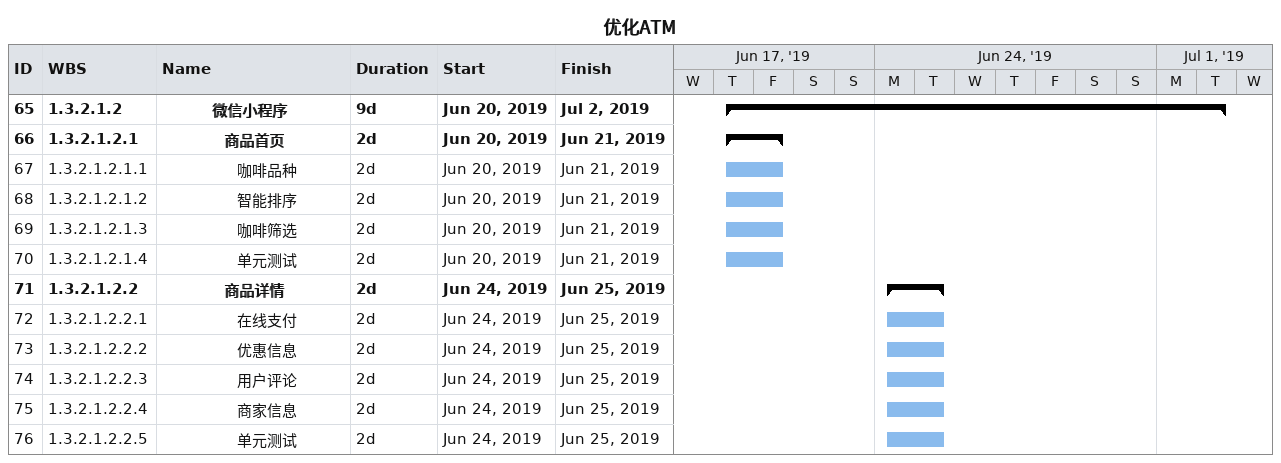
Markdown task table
优化ATM

| ID | WBS | Task | Duration | Start | Finish |
|---|---|---|---|---|---|
| 65 | 1.3.2.1.2 | **微信小程序** | 9d | 2019-06-20 | 2019-07-02 |
| 66 | 1.3.2.1.2.1 | **商品首页** | 2d | 2019-06-20 | 2019-06-21 |
| 67 | 1.3.2.1.2.1.1 | 咖啡品种 | 2d | 2019-06-20 | 2019-06-21 |
| 68 | 1.3.2.1.2.1.2 | 智能排序 | 2d | 2019-06-20 | 2019-06-21 |
| 69 | 1.3.2.1.2.1.3 | 咖啡筛选 | 2d | 2019-06-20 | 2019-06-21 |
| 70 | 1.3.2.1.2.1.4 | 单元测试 | 2d | 2019-06-20 | 2019-06-21 |
| 71 | 1.3.2.1.2.2 | **商品详情** | 2d | 2019-06-24 | 2019-06-25 |
| 72 | 1.3.2.1.2.2.1 | 在线支付 | 2d | 2019-06-24 | 2019-06-25 |
| 73 | 1.3.2.1.2.2.2 | 优惠信息 | 2d | 2019-06-24 | 2019-06-25 |
| 74 | 1.3.2.1.2.2.3 | 用户评论 | 2d | 2019-06-24 | 2019-06-25 |
| 75 | 1.3.2.1.2.2.4 | 商家信息 | 2d | 2019-06-24 | 2019-06-25 |
| 76 | 1.3.2.1.2.2.5 | 单元测试 | 2d | 2019-06-24 | 2019-06-25 |
